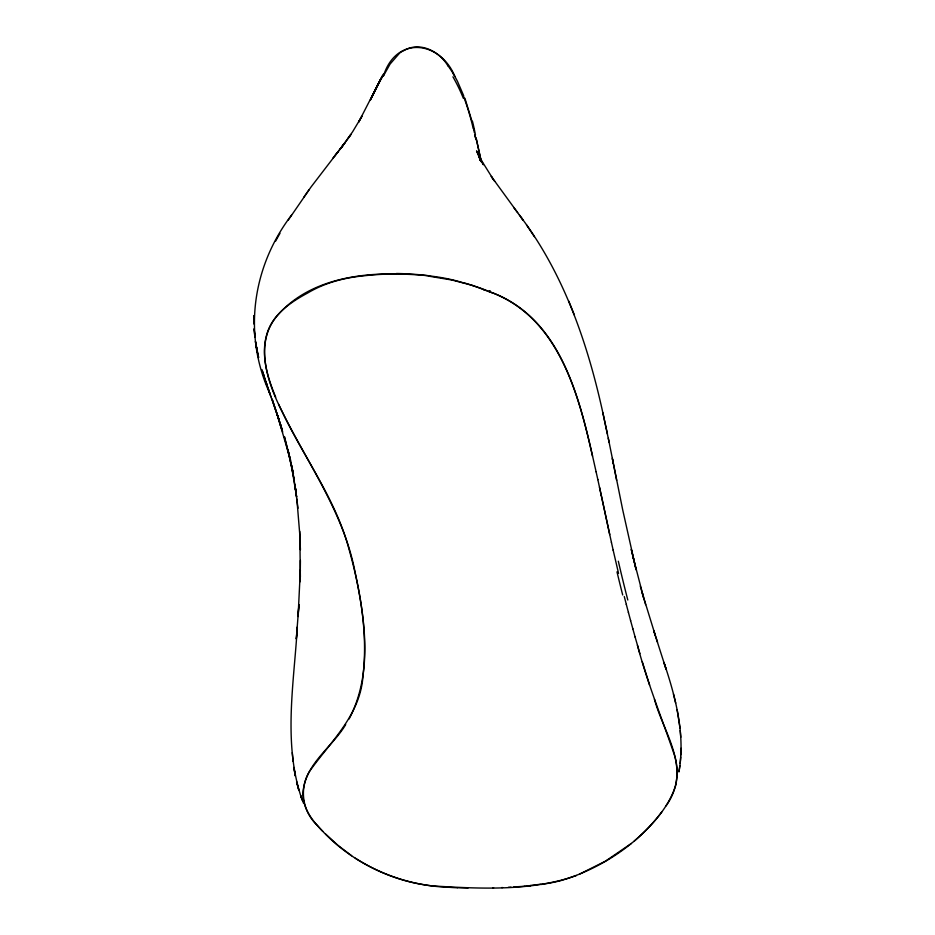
<?xml version="1.0" encoding="UTF-8"?>
<svg xmlns="http://www.w3.org/2000/svg" width="935" height="935" viewBox="0 0 935 935"><rect width="100%" height="100%" fill="white"/><g stroke="black" fill="none" stroke-linecap="round" stroke-linejoin="round"><path stroke-width="1.4" d="M269.596 393.004L265.856 381.667L269.596 393.004C242.831 333.853 252.333 266.463 291.556 215.097M300.369 577.047L299.784 531.396M300.416 560.427L300.147 581.745L300.345 569.988L298.09 616.539L298.931 604.676L296.29 639.002L297.33 626.964C293.987 683.415 283.013 742.869 301.432 797.847M253.969 319.291L253.993 315.609L253.946 324.083M679.885 765.59L678.927 771.971C685.507 734.852 675.713 697.311 663.885 662.307L666.152 669.425L653.729 630.622L657.527 642.17M680.855 754.837L681.031 748.28M680.154 763.451L680.703 757.023M489.519 292.152L489.928 290.914M489.414 292.024L489.858 290.808M383.49 75.828C396.066 35.378 440.093 40.544 454.924 76.483M383.35 76.051L390.105 64.036L399.572 53.155A19.787 14.995 7 0 1 403.756 50.63C419.99 41.023 439.684 51.413 448.251 66.373M373.79 92.822L376.349 87.586L370.424 99.916L382.964 75.197L379.294 81.871L382.485 75.934M371.557 97.532L374.14 92.144L372.679 95.171M375.251 89.83L358.631 122.169L361.903 116.302L352.553 131.87L341.707 147.122L346.382 140.823M374.888 90.52L378.582 83.203L376.01 88.241M349.071 718.992C373.088 673.434 365.071 619.519 354.903 571.297C343.005 510.054 304.752 459.623 278.618 404.317M378.208 83.94L377.121 86.032L380.767 79.171L379.294 81.871M383.525 74.029L381.188 78.54L382.205 76.576M279.974 233.341L275.509 241.265M665.954 805.958C677.314 790.624 680.189 770.171 673.469 752.301C661.279 716.678 647.032 681.72 637.436 645.232M288.249 220.111L310.946 187.117L338.108 151.68L332.79 158.331M345.705 724.555C332.813 746.212 308.421 761.476 303.665 787.562C299.96 804.649 311.261 819.925 322.715 831.25M303.957 197.016L309.134 189.606M348.112 138.415L350.941 134.43L346.569 140.601M343.157 145.1L340.001 149.308L344.781 142.961L338.271 151.493M661.957 811.697C638.757 842.809 605.062 865.494 568.62 878.199C524.932 891.02 478.252 888.671 433.291 885.971M341.52 147.251L334.66 156.005M634.222 841.114C651.543 825.874 668.338 808.015 675.643 785.657C682.386 755.27 662.003 727.488 654.43 699.205M631.335 843.463L605.342 861.228L579.852 873.98M576.451 875.511L561.058 880.536A101.822 29.686 2.7 0 1 548.985 883.178L541.178 884.475M530.577 885.772L524.874 886.31M517.978 886.801L513.514 887.046M508.348 887.315L511.059 887.175M502.551 887.549L501.733 887.584M492.815 887.853L493.633 887.829M394.628 274.013C384.589 274.025 374.561 274.621 364.58 275.731C344.653 277.601 325.018 282.662 307.673 293.006C290.493 302.239 272.354 314.616 266.779 334.438C260.62 355.545 267.655 377.588 275.685 397.176M396.463 273.932C354.634 273.219 308.234 281.447 278.864 313.88C252.999 341.52 267.328 382.462 282.195 411.751C303.98 457.566 335.513 498.904 348.825 548.518C360.349 589.681 367.981 633.1 362.979 675.865C360.478 715.146 330.464 741.712 309.368 771.597C298.955 788.941 302.519 811.744 317.386 825.383C350.251 863.671 399.514 885.831 449.747 887.338A53.096 14.399 -0.1 0 0 457.262 887.771M395.295 274.013C418.424 274.306 441.823 275.965 463.959 283.036M468.131 887.923L457.285 887.701M428.896 276.187L451.967 280.021L472.97 285.502M483.64 289.78C562.648 313.482 580.355 402.003 596.109 471.824M491.927 292.608C558.616 318.251 578.449 393.46 592.521 456.186M355.242 858.166C375.145 870.824 397.387 880.069 420.668 884.159A76.845 20.991 0 0 0 433.221 886.018M351.618 855.759L337.967 845.345L325.649 834.067M519.392 214.968L523.039 220.064L491.272 176.411L494.662 181.308M513.736 207.535L517.628 212.596M521.099 217.364C564.939 275.767 588.547 346.09 603.729 416.776M534.376 236.66L526.557 224.914M492.979 178.877L478.638 155.911L483.337 164.735L476.569 150.862L480.894 161.323L479.024 156.332L480.274 159.908M478.603 155.526L480.099 158.985M574.382 315.013L568.749 301.07M303.594 803.364L300.649 795.708L302.776 801.26M463.667 95.686L457.542 81.509A144.352 102.616 12.3 0 0 453.323 73.959M269.56 392.899L278.677 418.716L272.097 399.023L275.954 411.19M464.905 98.222L471.953 121.246M479.024 156.332L480.625 160.878M268.298 389.147L270.951 396.767M279.366 421.533L276.737 413.176L281.914 429.095L275.65 410.231M279.098 420.703L280.64 425.32L277.905 416.94L290.598 460.452L284.38 436.563L293.426 473.8L287.922 449.688L294.256 480.017L290.949 462.615L296.64 497.104L294.829 484.272L296.068 493.189M266.989 385.477L262.034 369.886L266.978 385.349M649.591 685.074L642.287 661.781M480.461 160.586L478.171 153.317L479.9 158.763M655.236 635.181L642.403 593.491L645.641 604.664M282.709 432.028L280.044 423.485L281.493 428.253M263.202 373.778L264.289 377.366M640.288 586.116L643.467 597.184L633.205 557.517M639.879 653.647L635.075 636.899M632.773 628.589L635.146 637.132M630.541 620.384L632.855 628.858M628.378 612.308L630.622 620.641M626.298 604.372L628.449 612.542M624.276 596.542L626.356 604.548M673.445 693.992L675.678 703.097M634.187 561.596L631.277 549.394L636.127 569.859L622.675 509.715L608.288 438.164M618.561 573.424L613.138 550.072M476.429 139.49L481.303 161.708M475.997 137.562L481.338 161.86M596.062 471.684L597.862 479.667M611.408 542.3L613.185 550.259M603.835 417.337L607.423 433.98M473.391 128.095L474.384 132.688M602.818 412.662L609.141 442.337M597.792 479.445L602.9 502.948M602.97 503.217L611.443 542.44M599.499 487.24L601.205 495.082M609.713 534.575L601.287 495.375M612.308 458.267L616.644 480.368M612.495 459.12L613.313 463.339M474.851 134.991L475.296 137.281M475.05 135.002L475.892 139.619M677.127 709.688L680.014 728.096M294.303 481.502L295.729 490.302M295.378 488.187L297.985 508.243M296.863 499.009L299.995 537.087M292.854 758.846L293.076 761.3L292.293 752.652M680.224 730.551L680.785 737.259M300.03 537.777L300.31 546.613M300.205 543.901L300.38 549.663L300.123 540.874M448.403 66.327A174.927 123.817 12.5 0 1 453.44 73.935M463.281 95.686A416.648 270.472 19.6 0 1 473.11 128.072M396.405 273.499A174.226 101.085 5.5 0 1 428.966 275.767M472.876 285.619A130.608 76.53 5.2 0 1 491.81 292.702M627.794 600.013A1874.453 509.902 55.4 0 1 618.327 561.234M472.455 121.27A419.663 276.538 17.6 0 1 475.459 135.026M452.937 76.799A243.825 165.401 16.7 0 1 463.339 98.315M524.71 886.216A73.14 17.625 1.1 0 1 517.85 886.696M540.617 884.206A113.696 31.58 2.1 0 1 530.087 885.48M622.698 594.999A1684.204 457.32 56.2 0 1 616.995 571.858M464.099 282.861A197.741 113.193 5.7 0 1 483.804 289.616M298.756 789.911L296.594 781.87L298.756 789.911M257.873 354.096L256.143 345.658L258.609 357.567L257.873 354.096M256.061 344.91L255.454 341.474L256.786 349.106L256.061 344.91M295.285 775.863L293.87 767.506L295.285 775.863M254.869 336.951L254.156 328.933L254.869 336.951"/></g></svg>
